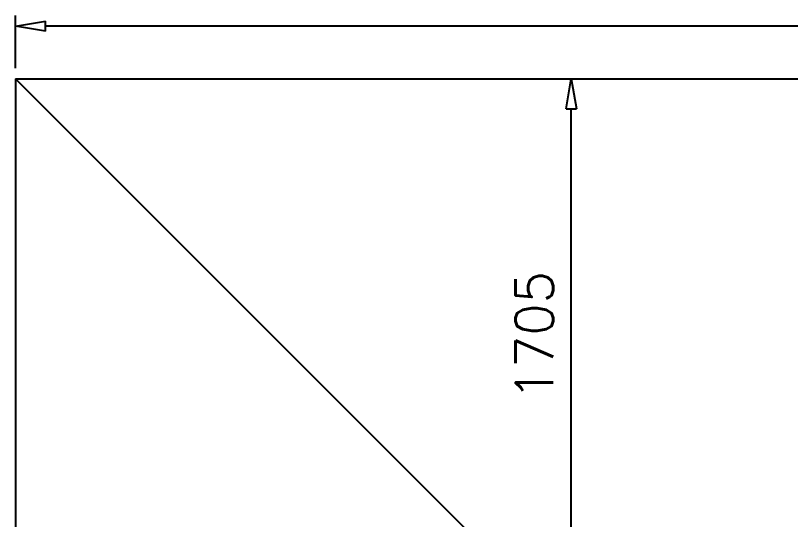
# Model space of a CAD drawing. Header units: millimetres. Extents: x 331487 to 517269, y 198509 to 399936.
# Drawn here: x 419869 to 422440, y 327952 to 329623 of the extents above; entities that cross this region are included whole.
import ezdxf

# ---------------------------------------------------------------- set-up
doc = ezdxf.new("R2010")
doc.units = ezdxf.units.MM
doc.header["$MEASUREMENT"] = 0
doc.layers.add('FOOTING', color=5, linetype='Continuous')
doc.styles.add('RO', font='romans.shx', dxfattribs={"height": 125})

# ---------------------------------------------------------------- blocks, each defined once
blk = doc.blocks.new('_ClosedBlank')
at = {"color": 0, "linetype": 'ByBlock', "lineweight": -2}
for p, q in [((-1, 0.167), (0, 0)), ((-1, 0.167), (-1, -0.167)), ((0, 0), (-1, -0.167))]:
    blk.add_line(p, q, dxfattribs=at)

msp = doc.modelspace()

# ---------------------------------------------------------------- linework, layer by layer
at = {"layer": 'FOOTING', "color": 4}
for p, q in [((419869.3, 329448.5), (419869.3, 329623)), ((427669.3, 329588), (419969.3, 329588)), ((421609.3, 329413.5), (421747.8, 329413.5)), ((421712.8, 327808.5), (421712.8, 329313.5))]:
    msp.add_line(p, q, dxfattribs=at)
at = {"layer": 'FOOTING'}
for p, q in [((419869.3, 329413.5), (427769.3, 329413.5)), ((419869.3, 329413.5), (419869.3, 323113.5)), ((421424.3, 327858.5), (419869.3, 329413.5))]:
    msp.add_line(p, q, dxfattribs=at)

# ---------------------------------------------------------------- block references
at = {"layer": 'FOOTING', "color": 4, "xscale": 100, "yscale": 100, "zscale": 100}
for p, rotation in [((419869.3, 329588), 180), ((421712.8, 329413.5), 90)]:
    msp.add_blockref('_ClosedBlank', p, dxfattribs=dict(at, rotation=rotation))

# ---------------------------------------------------------------- texts
at = {"layer": 'FOOTING', "color": 3, "insert": (421590.3, 328561), "char_height": 125, "attachment_point": 5, "rotation": 90, "style": 'RO'}
msp.add_mtext('1705', dxfattribs=at)

doc.saveas('drawing.dxf')
